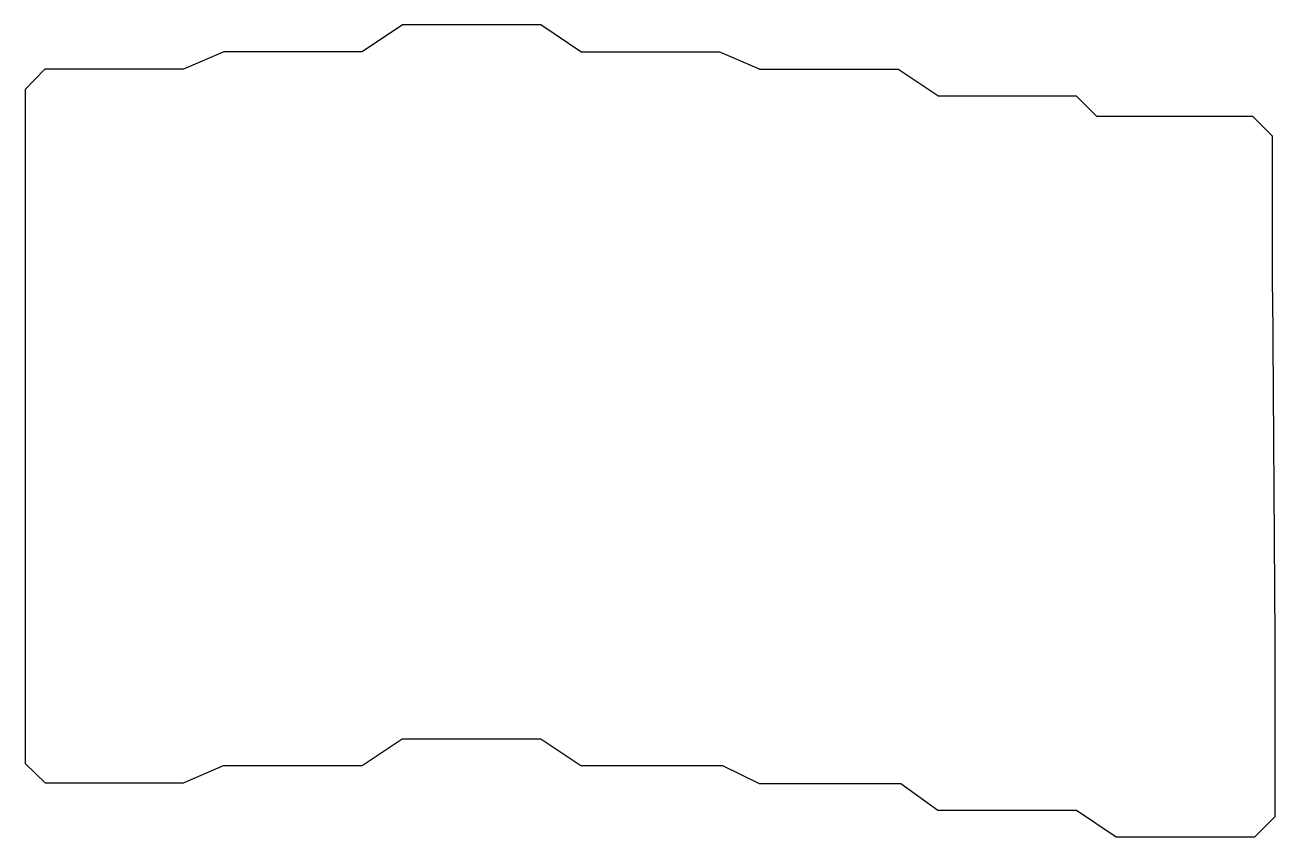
# Model space of a CAD drawing. Extents: x -70 to 70, y -46 to 45.
import ezdxf

# ---------------------------------------------------------------- set-up
doc = ezdxf.new("R2010")
doc.units = 0
doc.header["$MEASUREMENT"] = 0
doc.layers.add('MODELSKETCH_VISIBLE', color=7, linetype='CONTINUOUS')

msp = doc.modelspace()

# ---------------------------------------------------------------- linework, layer by layer
at = {"layer": 'MODELSKETCH_VISIBLE'}
for p, q in [((-27.48, 45.48), (-31.98, 42.48)), ((-11.98, 45.48), (-27.48, 45.48)), ((-7.48, 42.48), (-11.98, 45.48)), ((-47.48, 42.48), (-51.98, 40.53)), ((-31.98, 42.48), (-47.48, 42.48)), ((-7.48, 42.48), (8.02, 42.48)), ((12.52, 40.52), (8.02, 42.48)), ((-69.75, 38.23), (-67.53, 40.52)), ((-51.98, 40.53), (-67.53, 40.52)), ((12.52, 40.52), (28.02, 40.53)), ((32.49, 37.52), (28.02, 40.53)), ((-69.75, 38.23), (-69.75, -37.28)), ((32.49, 37.52), (48.02, 37.53)), ((48.02, 37.53), (50.28, 35.26)), ((50.28, 35.26), (67.74, 35.26)), ((69.99, 33.01), (67.74, 35.26)), ((69.99, 15.55), (69.99, 33.01)), ((69.99, 15.55), (70.27, -23.25)), ((70.27, -23.25), (70.27, -43.27)), ((-31.99, -37.52), (-27.5, -34.53)), ((-27.5, -34.53), (-11.97, -34.52)), ((-11.97, -34.52), (-7.48, -37.52)), ((-67.5, -39.47), (-69.75, -37.28)), ((-51.98, -39.47), (-47.52, -37.52)), ((-47.52, -37.52), (-31.99, -37.52)), ((-7.48, -37.52), (8.39, -37.52)), ((8.39, -37.52), (12.5, -39.52)), ((-67.5, -39.47), (-51.98, -39.47)), ((12.5, -39.52), (28.35, -39.52)), ((28.35, -39.52), (32.5, -42.52)), ((32.5, -42.52), (48.03, -42.52)), ((48.03, -42.52), (52.5, -45.52)), ((68.02, -45.52), (70.27, -43.27)), ((52.5, -45.52), (68.02, -45.52))]:
    msp.add_line(p, q, dxfattribs=at)

doc.saveas('drawing.dxf')
